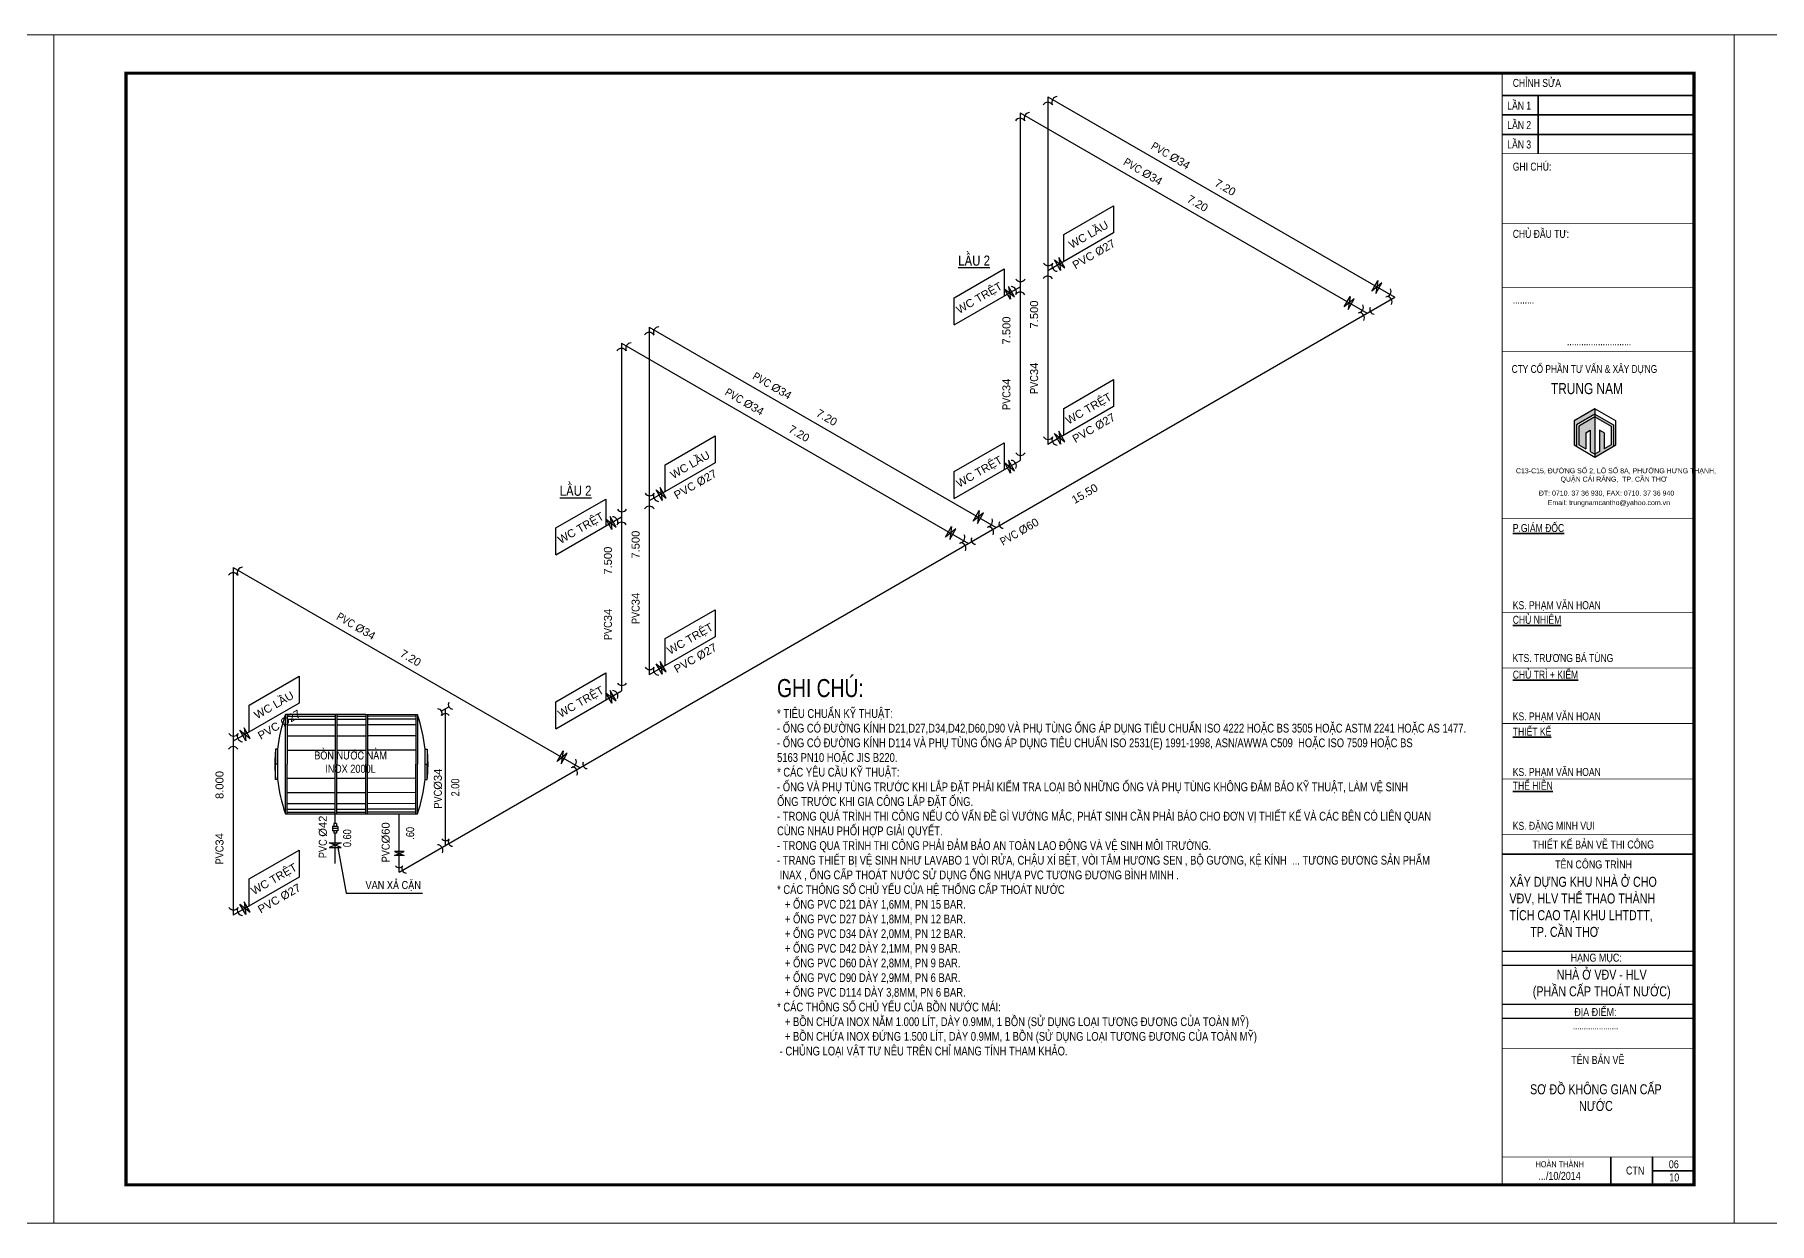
# Model space of a CAD drawing. Header units: millimetres. Extents: x -341 to 79, y 65 to 137.
# Drawn here: x -131.7 to -88.34, y 107.61 to 137.31 of the extents above; entities that cross this region are included whole.
import ezdxf

# ---------------------------------------------------------------- set-up
doc = ezdxf.new("R2010")
doc.units = ezdxf.units.MM
doc.header["$LTSCALE"] = 0.3
doc.header["$MEASUREMENT"] = 0
doc.layers.get('0').update_dxf_attribs({"linetype": 'CONTINUOUS', "lineweight": 13})
doc.layers.get('DEFPOINTS').update_dxf_attribs({"linetype": 'CONTINUOUS', "lineweight": 13})
for name, color, linetype in [('CAP NUOC', 6, 'CONTINUOUS'), ('KHUNG', 6, 'CONTINUOUS'), ('LAYER 7', 7, 'CONTINUOUS'), ('LAYER 8', 8, 'CONTINUOUS'), ('LAYER1', 1, 'CONTINUOUS'), ('LAYER5', 5, 'CONTINUOUS'), ('LAYER7', 7, 'CONTINUOUS'), ('NETMANH', 44, 'CONTINUOUS')]:
    doc.layers.add(name, color=color, linetype=linetype)
doc.styles.add('HELVE-KT', font='VHELVCN.TTF')
doc.styles.add('VNI - HELVE', font='VBOOKMN.TTF', dxfattribs={"width": 0.8})
doc.styles.add('VNIHC2', font='VHELVCN.TTF', dxfattribs={"width": 0.8})

# ---------------------------------------------------------------- blocks, each defined once
blk = doc.blocks.new('mb-benuoc-1000x1399')
for p, q in [((77, -495), (77, 495)), ((94, 495), (94, 0)), ((94, 479), (574, 479)), ((574, 495), (574, 0)), ((591, 495), (591, 0)), ((591, 479), (883, 479)), ((883, 495), (883, 0)), ((900, 495), (900, 0)), ((1380, 478), (900, 479)), ((1380, 494), (1380, -1)), ((1397, 494), (1397, -1)), ((-20, 150), (-20, -1)), ((0, 150), (-20, 150)), ((94, -495), (94, 0)), ((574, -495), (574, 0)), ((591, -495), (591, 0)), ((883, -495), (883, 0)), ((900, -495), (900, 0)), ((1474, 150), (1494, 150)), ((1494, 150), (1494, -1)), ((0, -1), (-29, -1)), ((-20, -152), (-20, -1)), ((0, -152), (-20, -152)), ((1380, -496), (1380, -1)), ((1397, -496), (1397, -1)), ((1474, -1), (1503, -1)), ((1474, -152), (1494, -152)), ((1494, -152), (1494, -1)), ((94, -479), (574, -479)), ((591, -479), (883, -479)), ((1380, -480), (900, -479))]:
    blk.add_line(p, q)
blk.add_lwpolyline([(1474, 150, 0.05503), (1397, 494), (883, 495), (77, 495, 0.05503), (0, 151), (0, 0), (0, -151, 0.05503), (77, -495), (883, -495), (1397, -496, 0.05503), (1474, -152), (1474, -1)], format="xyb", close=True)
for centre, start, end in [((1375, -12), 173.3756, 179.5441), ((100, -12), 0.4559, 6.6244), ((1375, 10), 180.4559, 186.6244), ((100, 10), 353.3756, 359.5441)]:
    blk.add_arc(centre, 1404, start, end)
at = {"layer": 'NETMANH'}
for p, q in [((94, 449), (574, 449)), ((94, 394), (574, 394)), ((591, 449), (883, 449)), ((591, 394), (883, 394)), ((1380, 448), (900, 449)), ((1380, 393), (900, 394)), ((94, 284), (574, 284)), ((591, 284), (883, 284)), ((1380, 283), (900, 284)), ((94, 141), (574, 141)), ((591, 141), (883, 141)), ((1380, 140), (900, 141)), ((94, -141), (574, -141)), ((591, -141), (883, -141)), ((1380, -142), (900, -141)), ((94, -284), (574, -284)), ((591, -284), (883, -284)), ((1380, -285), (900, -284)), ((94, -394), (574, -394)), ((94, -449), (574, -449)), ((591, -394), (883, -394)), ((591, -449), (883, -449)), ((1380, -395), (900, -394)), ((1380, -450), (900, -449))]:
    blk.add_line(p, q, dxfattribs=at)
blk = doc.blocks.new('AAEER')
at = {"linetype": 'Continuous', "ltscale": 0.08}
h = blk.add_hatch(color=8, dxfattribs=at)
h.paths.add_polyline_path([(377.886, 656.949), (377.886, 657.083), (377.366, 656.782), (377.366, 656.181), (377.423, 656.148), (377.423, 656.682)])
h.paths.add_polyline_path([(377.886, 656.882), (377.481, 656.649), (377.481, 656.181), (377.655, 656.081), (377.655, 656.482), (377.771, 656.548), (377.771, 656.014), (377.886, 655.947)])
blk.add_hatch(color=8, dxfattribs=at).paths.add_polyline_path([(378.118, 656.482), (378.002, 656.548), (378.002, 656.014), (377.886, 655.947), (377.886, 655.88), (378.349, 656.148), (378.349, 656.682), (377.886, 656.949), (377.886, 656.882), (378.291, 656.649), (378.291, 656.181), (378.118, 656.081)])
for p, q in [((377.886, 656.949), (377.423, 656.682)), ((377.886, 657.083), (377.886, 656.949)), ((377.886, 657.083), (377.886, 655.88)), ((377.886, 656.949), (378.349, 656.682)), ((377.423, 656.682), (377.423, 656.148)), ((377.886, 656.882), (377.481, 656.649)), ((377.481, 656.649), (377.481, 656.181)), ((377.655, 656.482), (377.771, 656.548)), ((377.655, 656.482), (377.655, 656.081)), ((377.771, 656.548), (377.771, 656.014)), ((377.886, 656.882), (377.886, 655.947)), ((377.886, 656.882), (378.291, 656.649)), ((378.118, 656.482), (378.002, 656.548)), ((378.002, 656.548), (378.002, 656.014)), ((378.118, 656.482), (378.118, 656.081)), ((378.291, 656.649), (378.291, 656.181)), ((378.349, 656.682), (378.349, 656.148))]:
    blk.add_line(p, q, dxfattribs=at)
blk.add_lwpolyline([(377.366, 656.181), (377.886, 655.88), (378.407, 656.181), (378.407, 656.782), (377.886, 657.083), (377.366, 656.782)], close=True, dxfattribs=at)
for points in [[(377.481, 656.181), (377.655, 656.081)], [(378.291, 656.181), (378.118, 656.081)], [(377.771, 656.014), (377.886, 655.947)], [(378.002, 656.014), (377.886, 655.947)]]:
    blk.add_lwpolyline(points, dxfattribs=at)
for points in [[(375.565, 643.528), (380.365, 643.528)], [(375.565, 643.18), (380.365, 643.18)], [(375.565, 642.208), (380.365, 642.208)], [(375.565, 641.861), (380.365, 641.861)]]:
    blk.add_lwpolyline(points)
at = {"layer": 'LAYER 7', "lineweight": 35}
for points in [[(375.565, 664.914), (380.365, 664.914)], [(376.469, 663.456), (376.469, 664.914)], [(375.565, 664.428), (380.365, 664.428)], [(375.565, 663.942), (380.365, 663.942)], [(375.565, 645.958), (380.365, 645.958)], [(378.282, 638.389), (378.282, 637.695)], [(379.323, 638.389), (379.323, 638.389), (379.323, 637.695)], [(379.323, 638.042), (380.365, 638.042)]]:
    blk.add_lwpolyline(points, dxfattribs=at)
at = {"layer": 'LAYER7', "const_width": 0.0278}
blk.add_lwpolyline([(380.365, 665.47), (375.565, 665.47), (375.565, 637.695), (380.365, 637.695)], close=True, dxfattribs=at)
at = {"layer": 'LAYER7'}
for points, const_width in [([(375.565, 663.456), (380.365, 663.456)], 0.0174), ([(375.565, 661.712), (380.365, 661.712)], 0.0174), ([(375.565, 660.112), (380.365, 660.112)], 0.0174), ([(375.565, 658.512), (380.365, 658.512)], 0.0212), ([(375.565, 654.346), (380.365, 654.346)], 0.0174), ([(375.565, 651.999), (380.365, 651.999)], 0.0174), ([(375.565, 650.61), (380.365, 650.61)], 0.0174), ([(375.565, 649.221), (380.365, 649.221)], 0.0174), ([(375.565, 647.833), (380.365, 647.833)], 0.0174), ([(375.565, 646.444), (380.365, 646.444)], 0.0174), ([(375.565, 641.097), (380.365, 641.097)], 0.0174), ([(375.565, 638.389), (380.365, 638.389)], 0.0174)]:
    blk.add_lwpolyline(points, dxfattribs=dict(at, const_width=const_width))
at = {"layer": 'LAYER 7', "lineweight": 35, "style": 'VNI - HELVE'}
for s, insert, char_height, width, attachment_point in [('CHÆNH SÖÛA', (375.833, 665.327), 0.2, 5.31965, 1), ('LAÀN 1', (375.696, 664.761), 0.2, 5.31965, 1), ('LAÀN 2', (375.696, 664.275), 0.2, 5.31965, 1), ('LAÀN 3', (375.696, 663.789), 0.2, 5.31965, 1), ('GHI CHUÙ:', (375.833, 663.236), 0.2, 5.31965, 1), ('CHUÛ ÑAÀU TÖ:', (375.833, 661.556), 0.2, 5.31965, 1), ('.........', (375.833, 659.91), 0.2, 5.31965, 1), ('...........................', (377.188, 658.873), 0.2, 5.31965, 1), ('{\\LP.GIAÙM ÑOÁC}', (375.833, 654.205), 0.2, 5.31965, 1), ('KS. PHAÏM VAÊN HOAN', (375.833, 652.277), 0.2, 5.31965, 1), ('{\\LCHUÛ NHIEÄM}', (375.833, 651.912), 0.2, 5.31965, 1), ('KTS. TRÖÔNG BAÙ TUØNG', (375.828, 650.957), 0.2, 5.31965, 1), ('{\\LCHUÛ TRÌ + KIEÅM}', (375.833, 650.542), 0.2, 5.31965, 1), ('KS. PHAÏM VAÊN HOAN', (375.833, 649.499), 0.2, 5.31965, 1), ('{\\LTHIEÁT KEÁ}', (375.833, 649.118), 0.2, 5.31965, 1), ('{\\LTHEÅ HIEÄN}', (375.833, 647.765), 0.2, 5.31965, 1), ('KS. PHAÏM VAÊN HOAN', (375.833, 648.11), 0.2, 5.31965, 1), ('KS. ÑAËNG MINH VUI', (375.833, 646.764), 0.2, 5.31965, 1), ('{\\fVNI-Helve|b0|i0|c0|p2;THIEÁT KEÁ BAÛN VEÕ THI COÂNG}', (376.323, 646.297), 0.2, 5.31965, 1), ('{\\fVNI-Helve|b0|i0|c0|p2;TEÂN COÂNG TRÌNH}', (376.889, 645.799), 0.2, 5.31965, 1), ('XAÂY DÖÏNG KHU NHAØ ÔÛ CHO\\PVÑV, HLV THEÅ THAO THAØNH \\PTÍCH CAO TAÏI KHU LHTDTT, \\P       TP. CAÀN THÔ', (375.75, 645.39), 0.25, 7.09083, 1), ('{\\fVNI-Helve|b0|i0|c0|p2;HAÏNG MUÏC:}', (377.279, 643.469), 0.2, 5.31965, 1), ('NHAØ ÔÛ VÑV - HLV\\P(PHAÀN CAÁP THOAÙT NÖÔÙC)', (378.055, 643.07), 0.25, 4.30245, 2), ('{\\fVNI-Helve|b0|i0|c0|p2;ÑÒA ÑIEÅM:}', (377.37, 642.111), 0.2, 5.31965, 1), ('{\\fVNI-Helve|b0|i0|c0|p2;.....................}', (377.337, 641.754), 0.17359, 5.31965, 1), ('{\\fVNI-Helve|b0|i0|c0|p2;TEÂN BAÛN VEÕ}', (377.294, 640.914), 0.2, 5.31965, 1), ('{\\fVNI-Helve|b0|i0|c0|p2;HOAØN THAØNH}', (376.401, 638.282), 0.15, 5.31965, 1), ('{\\fVNI-Helve|b0|i0|c0|p2;.../10/2014}', (376.475, 638.017), 0.2, 5.31965, 1), ('{\\fVNI-Helve|b0|i0|c0|p2;CTN}', (378.663, 638.151), 0.2, 5.31965, 1), ('{\\fVNI-Helve|b0|i0|c0|p2;10}', (379.745, 637.978), 0.2, 5.31965, 1)]:
    blk.add_mtext(s, dxfattribs=dict(at, insert=insert, char_height=char_height, width=width, attachment_point=attachment_point))
at = {"layer": 'LAYER5', "attachment_point": 1, "style": 'VNI - HELVE'}
for s, insert, char_height, width in [('{\\H0.9774x;CTY COÅ PHAÀN TÖ VAÁN & XAÂY DÖÏNG} ', (375.805, 658.177), 0.19891, 4.67984), ('TRUNG NAM', (376.787, 657.729), 0.2777, 3.59296), ('{\\fVNI-Helve|b0|i0|c0|p2;C13-C15, ÑÖÔØNG SOÁ 2, LOÂ SOÁ 8A, PHÖÔØNG HÖNG THAÏNH, \\P                       QUAÄN CAÙI RAÊNG,  TP. CAÀN THÔ}', (375.912, 655.598), 0.12499, 8.0242), ('{\\fVNI-Helve|b0|i0|c0|p2;ÑT: 0710. 37 36 930, FAX: 0710. 37 36 940}', (376.484, 655.04), 0.12499, 8.0242), ('{\\fVNI-Helve|b0|i0|c0|p2;Email: trungnamcantho@yahoo.com.vn}', (376.706, 654.803), 0.12499, 8.0242)]:
    blk.add_mtext(s, dxfattribs=dict(at, insert=insert, char_height=char_height, width=width))

msp = doc.modelspace()

# ---------------------------------------------------------------- linework, layer by layer
at = {"layer": 'CAP NUOC'}
for p, q in [((-124.2503, 117.5288), (-124.2503, 117.4196)), ((-124.2222, 117.6012), (-124.2222, 117.5288)), ((-124.1503, 117.6012), (-124.1503, 117.5288)), ((-124.1221, 117.5288), (-124.1221, 117.4196)), ((-124.2222, 117.4196), (-124.2222, 117.3577)), ((-124.1503, 117.4196), (-124.1503, 117.3577))]:
    msp.add_line(p, q, dxfattribs=at)
for points in [[(-106.371, 135.7556), (-97.6985, 130.7486)], [(-107.0631, 135.356), (-98.3907, 130.349)], [(-116.3319, 130.0047), (-107.6594, 124.9977)], [(-117.024, 129.6051), (-108.3516, 124.5981)], [(-126.7335, 123.9993), (-118.0611, 118.9923)], [(-124.1221, 117.5288), (-124.2503, 117.5288)], [(-124.1503, 117.6012), (-124.2222, 117.6012)], [(-124.1862, 117.6012), (-124.1862, 117.8454)], [(-124.1221, 117.4742), (-124.2503, 117.4742)], [(-124.1221, 117.4196), (-124.2503, 117.4196)], [(-124.1503, 117.3577), (-124.2222, 117.3577)], [(-124.1862, 116.604), (-124.1862, 117.3577)]]:
    msp.add_lwpolyline(points, dxfattribs=at)
at = {"layer": 'CAP NUOC', "linetype": 'Continuous', "ltscale": 0.08}
for points in [[(-121.5317, 120.4101), (-121.3434, 120.5184)], [(-121.4237, 117.0508), (-121.4237, 120.4722)]]:
    msp.add_lwpolyline(points, dxfattribs=at)
for centre, radius, start, end in [((-121.2437, 120.5725), 0.1134, 153.04295, 265.06507), ((-121.627, 120.3486), 0.1134, 335.19775, 87.21987), ((-121.4237, 120.2348), 0.1104, 33.21396, 146.78604)]:
    msp.add_arc(centre, radius, start, end, dxfattribs=at)
at = {"layer": 'DEFPOINTS', "linetype": 'Continuous', "ltscale": 0.08}
for points in [[(-173.2157, 107.6101), (-131.2157, 107.6101), (-131.2157, 137.3101), (-173.2157, 137.3101)], [(-131.2157, 107.6101), (-89.2157, 107.6101), (-89.2157, 137.3101), (-131.2157, 137.3101)], [(-89.2157, 107.6101), (-47.2157, 107.6101), (-47.2157, 137.3101), (-89.2157, 137.3101)]]:
    msp.add_lwpolyline(points, close=True, dxfattribs=at)
at = {"layer": 'KHUNG', "linetype": 'Continuous', "ltscale": 0.08}
for p, q in [((-106.0531, 131.4218), (-106.2022, 131.6845)), ((-106.2022, 131.6845), (-105.9495, 131.4806)), ((-105.9495, 131.4806), (-106.0985, 131.7433)), ((-106.0985, 131.7433), (-106.0531, 131.4218)), ((-107.3071, 130.6978), (-107.4561, 130.9605)), ((-107.4561, 130.9605), (-107.2035, 130.7566)), ((-107.2035, 130.7566), (-107.3525, 131.0193)), ((-107.3525, 131.0193), (-107.3071, 130.6978)), ((-98.2737, 130.9058), (-98.1247, 131.1685)), ((-98.0211, 131.1097), (-98.2737, 130.9058)), ((-98.1247, 131.1685), (-98.1701, 130.847)), ((-98.1701, 130.847), (-98.0211, 131.1097)), ((-98.9659, 130.5062), (-98.8169, 130.7689)), ((-98.7132, 130.7101), (-98.9659, 130.5062)), ((-98.8169, 130.7689), (-98.8623, 130.4474)), ((-98.8623, 130.4474), (-98.7132, 130.7101)), ((-106.0531, 127.0783), (-106.2022, 127.341)), ((-106.2022, 127.341), (-105.9495, 127.1371)), ((-105.9495, 127.1371), (-106.0985, 127.3998)), ((-106.0985, 127.3998), (-106.0531, 127.0783)), ((-107.3071, 126.3543), (-107.4561, 126.617)), ((-107.4561, 126.617), (-107.2035, 126.4131)), ((-107.2035, 126.4131), (-107.3525, 126.6758)), ((-107.3525, 126.6758), (-107.3071, 126.3543)), ((-116.014, 125.6709), (-116.163, 125.9336)), ((-116.163, 125.9336), (-115.9104, 125.7297)), ((-115.9104, 125.7297), (-116.0594, 125.9924)), ((-116.0594, 125.9924), (-116.014, 125.6709)), ((-108.2346, 125.1549), (-108.0856, 125.4176)), ((-107.982, 125.3588), (-108.2346, 125.1549)), ((-108.0856, 125.4176), (-108.131, 125.0961)), ((-108.131, 125.0961), (-107.982, 125.3588)), ((-117.268, 124.9469), (-117.417, 125.2096)), ((-117.417, 125.2096), (-117.1644, 125.0057)), ((-117.1644, 125.0057), (-117.3134, 125.2684)), ((-117.3134, 125.2684), (-117.268, 124.9469)), ((-108.9268, 124.7553), (-108.7777, 125.0179)), ((-108.6741, 124.9592), (-108.9268, 124.7553)), ((-108.7777, 125.0179), (-108.8232, 124.6965)), ((-108.8232, 124.6965), (-108.6741, 124.9592)), ((-116.014, 121.3274), (-116.163, 121.5901)), ((-116.163, 121.5901), (-115.9104, 121.3862)), ((-115.9104, 121.3862), (-116.0594, 121.6489)), ((-116.0594, 121.6489), (-116.014, 121.3274)), ((-117.268, 120.6034), (-117.417, 120.8661)), ((-117.417, 120.8661), (-117.1644, 120.6622)), ((-117.1644, 120.6622), (-117.3134, 120.9249)), ((-117.3134, 120.9249), (-117.268, 120.6034)), ((-126.4157, 119.6655), (-126.5647, 119.9282)), ((-126.5647, 119.9282), (-126.312, 119.7243)), ((-126.312, 119.7243), (-126.4611, 119.987)), ((-126.4611, 119.987), (-126.4157, 119.6655)), ((-118.6363, 119.1495), (-118.4873, 119.4122)), ((-118.3836, 119.3534), (-118.6363, 119.1495)), ((-118.4873, 119.4122), (-118.5327, 119.0907)), ((-118.5327, 119.0907), (-118.3836, 119.3534)), ((-124.0352, 116.997), (-124.3372, 117.1161)), ((-124.3372, 117.1161), (-124.0352, 117.1161)), ((-124.0352, 117.1161), (-124.3372, 116.997)), ((-124.3372, 116.997), (-124.0352, 116.997)), ((-122.7044, 116.8045), (-122.4628, 116.8998)), ((-122.4628, 116.8998), (-122.7044, 116.8998)), ((-122.7044, 116.8998), (-122.4628, 116.8045)), ((-122.4628, 116.8045), (-122.7044, 116.8045)), ((-126.4157, 115.322), (-126.5647, 115.5847)), ((-126.5647, 115.5847), (-126.312, 115.3808)), ((-126.312, 115.3808), (-126.4611, 115.6435)), ((-126.4611, 115.6435), (-126.4157, 115.322))]:
    msp.add_line(p, q, dxfattribs=at)
for points in [[(-106.371, 135.7556), (-106.371, 127.0662)], [(-107.0631, 135.356), (-107.0631, 126.6666)], [(-122.5836, 116.3812), (-97.6985, 130.7486)], [(-116.3319, 130.0047), (-116.3319, 121.3153)], [(-117.024, 129.6051), (-117.024, 120.9156)], [(-126.7335, 123.9993), (-126.7335, 115.3098)], [(-122.5836, 116.3812), (-122.5836, 117.8437)]]:
    msp.add_lwpolyline(points, dxfattribs=at)
for centre, radius, start, end in [((-106.1273, 135.6213), 0.1417, 93.25514, 205.27725), ((-106.8195, 135.2217), 0.1417, 93.25514, 205.27725), ((-106.3717, 135.4785), 0.1417, 33.70098, 145.72309), ((-107.0639, 135.0789), 0.1417, 33.70098, 145.72309), ((-106.3628, 131.6803), 0.138, 213.21397, 326.78603), ((-106.1268, 131.5406), 0.1417, 154.72275, 266.74486), ((-107.297, 130.8756), 0.1417, 334.72275, 86.74486), ((-107.0549, 131.2807), 0.138, 213.21397, 326.78603), ((-106.3717, 131.135), 0.1417, 33.70098, 145.72309), ((-97.9328, 130.9003), 0.1417, 273.25514, 25.27725), ((-107.0639, 130.7354), 0.1417, 33.70098, 145.72309), ((-98.6249, 130.5007), 0.1417, 273.25514, 25.27725), ((-97.9065, 130.6266), 0.1417, 334.72275, 86.74486), ((-98.5986, 130.227), 0.1417, 334.72275, 86.74486), ((-98.2105, 130.4431), 0.1134, 154.72275, 266.74486), ((-116.3326, 129.7276), 0.1417, 33.70098, 145.72309), ((-116.0882, 129.8704), 0.1417, 93.25514, 205.27725), ((-117.0247, 129.328), 0.1417, 33.70098, 145.72309), ((-116.7803, 129.4708), 0.1417, 93.25514, 205.27725), ((-106.3628, 127.3369), 0.138, 213.21397, 326.78603), ((-106.1268, 127.1972), 0.1417, 154.72275, 266.74486), ((-107.297, 126.5321), 0.1417, 334.72275, 86.74486), ((-107.0549, 126.9372), 0.138, 213.21397, 326.78603), ((-116.3237, 125.9294), 0.138, 213.21397, 326.78603), ((-116.0877, 125.7897), 0.1417, 154.72275, 266.74486), ((-117.0158, 125.5298), 0.138, 213.21397, 326.78603), ((-116.3326, 125.3841), 0.1417, 33.70098, 145.72309), ((-117.2579, 125.1246), 0.1417, 334.72275, 86.74486), ((-117.0247, 124.9845), 0.1417, 33.70098, 145.72309), ((-107.8937, 125.1494), 0.1417, 273.25514, 25.27725), ((-107.8673, 124.8757), 0.1417, 334.72275, 86.74486), ((-107.4792, 125.0918), 0.1134, 154.72275, 266.74486), ((-108.5858, 124.7498), 0.1417, 273.25514, 25.27725), ((-108.5595, 124.4761), 0.1417, 334.72275, 86.74486), ((-108.1714, 124.6921), 0.1134, 154.72275, 266.74486), ((-126.7343, 123.7222), 0.1417, 33.70098, 145.72309), ((-126.4899, 123.865), 0.1417, 93.25514, 205.27725), ((-116.3237, 121.5859), 0.138, 213.21397, 326.78603), ((-116.0877, 121.4463), 0.1417, 154.72275, 266.74486), ((-117.0158, 121.1863), 0.138, 213.21397, 326.78603), ((-117.2579, 120.7812), 0.1417, 334.72275, 86.74486), ((-126.7253, 119.924), 0.138, 213.21397, 326.78603), ((-126.4893, 119.7843), 0.1417, 154.72275, 266.74486), ((-126.7343, 119.3787), 0.1417, 33.70098, 145.72309), ((-118.2954, 119.144), 0.1417, 273.25514, 25.27725), ((-118.269, 118.8703), 0.1417, 334.72275, 86.74486), ((-117.8809, 119.0863), 0.1134, 154.72275, 266.74486), ((-121.4237, 117.2802), 0.1104, 213.21396, 326.78604), ((-121.2435, 117.1449), 0.1134, 154.72275, 266.74486), ((-121.6317, 116.9288), 0.1417, 334.72275, 86.74486), ((-122.5836, 116.6038), 0.1104, 213.21396, 326.78604), ((-122.4034, 116.4753), 0.1134, 154.72275, 266.74486), ((-126.7253, 115.5805), 0.138, 213.21397, 326.78603), ((-126.4893, 115.4408), 0.1417, 154.72275, 266.74486)]:
    msp.add_arc(centre, radius, start, end, dxfattribs=at)
at = {"layer": 'LAYER 8', "lineweight": -3, "ltscale": 0.05}
msp.add_lwpolyline([(-124.1157, 116.997), (-123.9091, 115.8573), (-122.0032, 115.8573)], dxfattribs=at)
at = {"layer": 'LAYER1', "linetype": 'Continuous', "ltscale": 0.08}
for points in [[(-105.9738, 131.6415), (-105.9738, 132.3162), (-104.7254, 133.037), (-104.7254, 132.3622), (-106.371, 131.4121)], [(-108.7087, 130.0625), (-108.7087, 130.7372), (-107.4604, 131.458), (-107.4604, 130.7832)], [(-108.7087, 130.0625), (-107.0631, 131.0125)], [(-105.9738, 127.298), (-105.9738, 127.9728), (-104.7254, 128.6935), (-104.7254, 128.0187), (-106.371, 127.0687)], [(-115.9346, 125.8906), (-115.9346, 126.5653), (-114.6863, 127.2861), (-114.6863, 126.6113), (-116.3319, 125.6612)], [(-108.7087, 125.719), (-108.7087, 126.3938), (-107.4604, 127.1145), (-107.4604, 126.4397)], [(-108.7087, 125.719), (-107.0631, 126.6691)], [(-118.6696, 124.3115), (-118.6696, 124.9863), (-117.4212, 125.707), (-117.4212, 125.0323)], [(-118.6696, 124.3115), (-117.024, 125.2616)], [(-115.9346, 121.5471), (-115.9346, 122.2219), (-114.6863, 122.9426), (-114.6863, 122.2678), (-116.3319, 121.3178)], [(-126.3363, 119.8852), (-126.3363, 120.5599), (-125.088, 121.2806), (-125.088, 120.6059), (-126.7335, 119.6558)], [(-118.6696, 119.9681), (-118.6696, 120.6428), (-117.4212, 121.3636), (-117.4212, 120.6888)], [(-118.6696, 119.9681), (-117.024, 120.9181)], [(-126.3363, 115.5417), (-126.3363, 116.2164), (-125.088, 116.9372), (-125.088, 116.2624), (-126.7335, 115.3123)]]:
    msp.add_lwpolyline(points, dxfattribs=at)
at = {"layer": 'LAYER7', "linetype": 'Continuous', "const_width": 0.08}
msp.add_lwpolyline([(-90.2157, 136.3475), (-129.4157, 136.3475), (-129.4157, 108.5726), (-90.2157, 108.5726)], close=True, dxfattribs=at)

# ---------------------------------------------------------------- block references
at = {"layer": 'LAYER 7', "linetype": 'Continuous'}
msp.add_blockref('AAEER', (-470.5807, -529.1221), dxfattribs=at)
at = {"layer": 'LAYER 8', "xscale": 0.002499999827705324, "yscale": 0.002499999827705324, "zscale": 0.002499999827705324}
msp.add_blockref('mb-benuoc-1000x1399', (-125.6224, 119.0829), dxfattribs=at)

# ---------------------------------------------------------------- texts
at = {"layer": 'LAYER 7', "lineweight": 35, "style": 'VNI - HELVE'}
for s, insert, char_height, width, attachment_point in [('SÔ ÑOÀ KHOÂNG GIAN CAÁP NÖÔÙC', (-92.6703, 111.0839), 0.25, 3.29167, 2), ('{\\fVNI-Helve|b0|i0|c0|p2;06}', (-90.8479, 109.1847), 0.2, 5.319651, 1)]:
    msp.add_mtext(s, dxfattribs=dict(at, insert=insert, char_height=char_height, width=width, attachment_point=attachment_point))
at = {"layer": 'LAYER1', "linetype": 'Continuous', "ltscale": 0.05, "style": 'HELVE-KT'}
for s, insert, char_height, attachment_point, rotation in [('PVC {\\fArial|b0|i0|c0|p34;%%C34          7.20 }', (-103.708, 134.6426), 0.2, 1, 329.8031), ('PVC {\\fArial|b0|i0|c0|p34;%%C34          7.20 }', (-104.4002, 134.243), 0.2, 1, 329.8031), ('{\\fArial|b0|i0|c0|p34;PVC %%C27}', (-105.7827, 131.6197), 0.2, 1, 30), (' {\\H0.8x;PVC\\fArial|b0|i0|c0|p34;34           7.500}', (-106.8138, 128.2538), 0.25, 1, 90), (' {\\H0.8x;PVC\\fArial|b0|i0|c0|p34;34           7.500}', (-107.5059, 127.8542), 0.25, 1, 90), ('PVC {\\fArial|b0|i0|c0|p34;%%C34          7.20 }', (-113.6689, 128.8917), 0.2, 1, 329.8031), ('PVC {\\fArial|b0|i0|c0|p34;%%C34          7.20 }', (-114.3611, 128.4921), 0.2, 1, 329.8031), ('{\\fArial|b0|i0|c0|p34;PVC %%C27}', (-105.7827, 127.2762), 0.2, 1, 30), ('{\\fArial|b0|i0|c0|p34;PVC %%C27}', (-115.7435, 125.8688), 0.2, 1, 30), ('PVC {\\fArial|b0|i0|c0|p34;%%C60             15.50}', (-105.1968, 126.1048), 0.2, 3, 30.1969), (' {\\H0.8x;PVC\\fArial|b0|i0|c0|p34;34           7.500}', (-116.7746, 122.5029), 0.25, 1, 90), (' {\\H0.8x;PVC\\fArial|b0|i0|c0|p34;34           7.500}', (-117.4668, 122.1033), 0.25, 1, 90), ('PVC {\\fArial|b0|i0|c0|p34;%%C34          7.20 }', (-124.0706, 122.8863), 0.2, 1, 329.8031), ('{\\fArial|b0|i0|c0|p34;PVC %%C27}', (-115.7435, 121.5253), 0.2, 1, 30), ('{\\fArial|b0|i0|c0|p34;PVC %%C27}', (-126.1452, 119.8634), 0.2, 1, 30), (' {\\H0.8x;PVC\\fArial|b0|i0|c0|p34;34           8.000}', (-127.1763, 116.4975), 0.25, 1, 90), (' PVC{\\fArial|b0|i0|c0|p34;%%C34}', (-121.5107, 117.9082), 0.2, 7, 90), ('2.00', (-121.0797, 118.2778), 0.2, 7, 90), ('PVC {\\fArial|b0|i0|c0|p34;%%C42    }', (-124.3859, 116.7343), 0.2, 7, 90), (' PVC{\\fArial|b0|i0|c0|p34;%%C60}', (-123.023, 116.5664), 0.2, 1, 90), ('.60', (-122.4112, 117.195), 0.2, 1, 90), ('{\\fArial|b0|i0|c0|p34;PVC %%C27}', (-126.1452, 115.5199), 0.2, 1, 30)]:
    msp.add_mtext(s, dxfattribs=dict(at, insert=insert, char_height=char_height, attachment_point=attachment_point, rotation=rotation))
at = {"layer": 'LAYER1', "linetype": 'Continuous', "ltscale": 0.08, "char_height": 0.2, "width": 3.327775, "attachment_point": 2, "rotation": 30, "style": 'HELVE-KT'}
for s, insert in [('{\\fVNI-Helve|b0|i0|c0|p2;WC LAÀU} ', (-105.4034, 132.3997)), ('{\\fVNI-Helve|b0|i0|c0|p2;WC TREÄT} ', (-108.1357, 130.8222)), ('{\\fVNI-Helve|b0|i0|c0|p2;WC TREÄT} ', (-105.4034, 128.0562)), ('{\\fVNI-Helve|b0|i0|c0|p2;WC LAÀU} ', (-115.3643, 126.6488)), ('{\\fVNI-Helve|b0|i0|c0|p2;WC TREÄT} ', (-108.1357, 126.4787)), ('{\\fVNI-Helve|b0|i0|c0|p2;WC TREÄT} ', (-118.0966, 125.0713)), ('{\\fVNI-Helve|b0|i0|c0|p2;WC TREÄT} ', (-115.3643, 122.3053)), ('{\\fVNI-Helve|b0|i0|c0|p2;WC TREÄT} ', (-118.0966, 120.7278)), ('{\\fVNI-Helve|b0|i0|c0|p2;WC LAÀU} ', (-125.766, 120.6434)), ('{\\fVNI-Helve|b0|i0|c0|p2;WC TREÄT} ', (-125.766, 116.2999))]:
    msp.add_mtext(s, dxfattribs=dict(at, insert=insert))
at = {"layer": 'LAYER1', "linetype": 'Continuous', "ltscale": 0.05, "style": 'HELVE-KT'}
for s, insert, char_height, width, attachment_point in [('{\\LLAÀU 2}', (-108.6106, 131.5343), 0.25, 5.705631, 7), ('{\\LLAÀU 2}', (-118.5715, 125.7834), 0.25, 5.705631, 7), ('BOÀN NÖÔÙC NAÈM INOX 2000L', (-123.8004, 119.4009), 0.2, 1.84417, 2)]:
    msp.add_mtext(s, dxfattribs=dict(at, insert=insert, char_height=char_height, width=width, attachment_point=attachment_point))
at = {"layer": 'LAYER1', "linetype": 'Continuous', "ltscale": 0.08, "insert": (-113.1387, 121.2093), "char_height": 0.2, "width": 16.317079, "attachment_point": 1, "style": 'VNIHC2'}
msp.add_mtext('{\\fVNI-Book|b0|i0|c0|p2;\\H2.25x;GHI CHUÙ: \\P\\H0.4889x;* TIEÂU CHUAÅN KYÕ THUAÄT:\\P- OÁNG COÙ ÑÖÔØNG KÍNH D21,D27,D34,D42,D60,D90 VAØ PHUÏ TUØNG OÁNG AÙP DUÏNG TIEÂU CHUAÅN ISO 4222 HOAËC BS 3505 HOAËC ASTM 2241 HOAËC AS 1477.\\P- OÁNG COÙ ÑÖÔØNG KÍNH D114 VAØ PHUÏ TUØNG OÁNG AÙP DUÏNG TIEÂU CHUAÅN ISO 2531(E) 1991-1998, ASN/AWWA C509  HOAËC ISO 7509 HOAËC BS 5163 PN10 HOAËC JIS B220.\\P* CAÙC YEÂU CAÀU KYÕ THUAÄT: \\P- OÁNG VAØ PHUÏ TUØNG TRÖÔÙC KHI LAÉP ÑAËT PHAÛI KIEÅM TRA LOAÏI BOÛ NHÖÕNG OÁNG VAØ PHUÏ TUØNG KHOÂNG ÑAÛM BAÛO KYÕ THUAÄT, LAØM VEÄ SINH OÁNG TRÖÔÙC KHI GIA COÂNG LAÉP ÑAËT OÁNG.\\P- TRONG QUAÙ TRÌNH THI COÂNG NEÁU COÙ VAÁN ÑEÀ GÌ VÖÔÙNG MAÉC, PHAÙT SINH CAÀN PHAÛI BAÙO CHO ÑÔN VÒ THIEÁT KEÁ VAØ CAÙC BEÂN COÙ LIEÂN QUAN CUØNG NHAU PHOÁI HÔÏP GIAÛI QUYEÁT.\\P- TRONG QUA TRÌNH THI COÂNG PHAÛI ÑAÛM BAÛO AN TOAØN LAO ÑOÄNG VAØ VEÄ SINH MOÂI TRÖÔØNG.\\P- TRANG THIEÁT BÒ VEÄ SINH NHÖ LAVABO 1 VOØI RÖÛA, CHAÄU XÍ BEÄT, VOØI TAÉM HÖÔNG SEN , BOÄ GÖÔNG, KEÄ KÍNH  ... TÖÔNG ÑÖÔNG SAÛN PHAÅM  INAX , OÁNG CAÁP THOAÙT NÖÔÙC SÖÛ DUÏNG OÁNG NHÖÏA PVC TÖÔNG ÑÖÔNG BÌNH MINH . \\P* CAÙC THOÂNG SOÁ CHUÛ YEÁU CUÛA HEÄ THOÁNG CAÁP THOAÙT NÖÔÙC\\P   + OÁNG PVC D21 DAØY 1,6MM, PN 15 BAR.\\P   + OÁNG PVC D27 DAØY 1,8MM, PN 12 BAR.\\P   + OÁNG PVC D34 DAØY 2,0MM, PN 12 BAR.\\P   + OÁNG PVC D42 DAØY 2,1MM, PN 9 BAR.\\P   + OÁNG PVC D60 DAØY 2,8MM, PN 9 BAR.\\P   + OÁNG PVC D90 DAØY 2,9MM, PN 6 BAR.\\P   + OÁNG PVC D114 DAØY 3,8MM, PN 6 BAR.\\P* CAÙC THOÂNG SOÁ CHUÛ YEÁU CUÛA BOÀN NÖÔÙC MAÙI: \\P   + BOÀN CHÖÙA INOX NAÈM 1.000 LÍT, DAØY 0.9MM, 1 BOÀN (SÖÛ DUÏNG LOAÏI TÖÔNG ÑÖÔNG CUÛA TOAØN MYÕ)\\P   + BOÀN CHÖÙA INOX ÑÖÙNG 1.500 LÍT, DAØY 0.9MM, 1 BOÀN (SÖÛ DUÏNG LOAÏI TÖÔNG ÑÖÔNG CUÛA TOAØN MYÕ)\\P - CHUÛNG LOAÏI VAÄT TÖ NEÂU TREÂN CHÆ MANG TÍNH THAM KHAÛO.}', dxfattribs=at)
at = {"layer": 'LAYER1', "linetype": 'Continuous', "ltscale": 0.05, "insert": (-123.9853, 117.0097), "char_height": 0.2, "width": 6.441619, "attachment_point": 1, "rotation": 90, "style": 'HELVE-KT'}
msp.add_mtext('0.60', dxfattribs=at)
at = {"layer": 'LAYER1', "linetype": 'Continuous', "ltscale": 0.05, "insert": (-122.0418, 116.1621), "char_height": 0.2, "attachment_point": 3, "style": 'HELVE-KT'}
msp.add_mtext('VAN XAÛ CAËN', dxfattribs=at)

doc.saveas('drawing.dxf')
